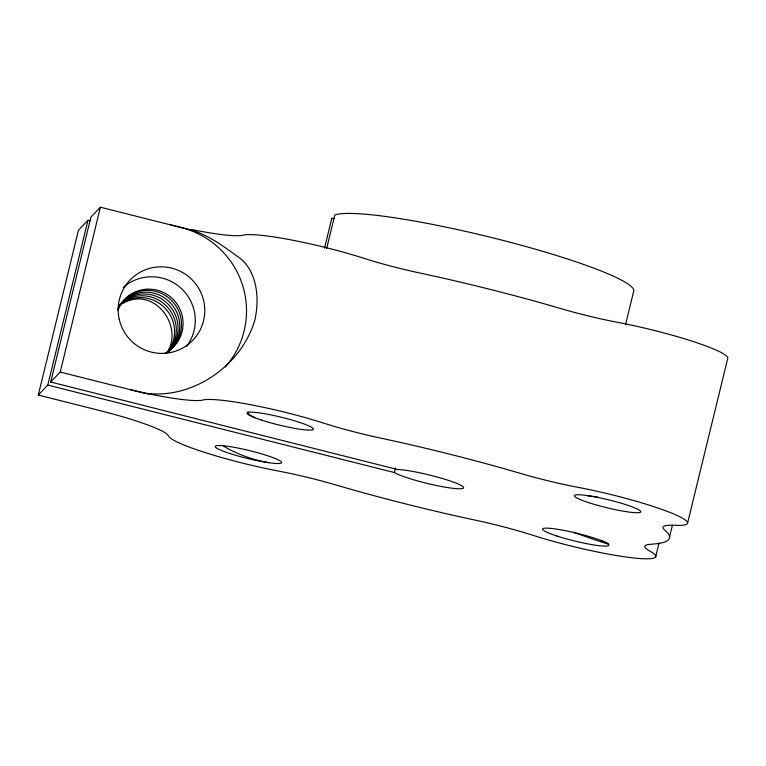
<?xml version="1.0" encoding="UTF-8"?>
<svg xmlns="http://www.w3.org/2000/svg" width="766" height="766" viewBox="0 0 766 766"><rect width="100%" height="100%" fill="white"/><g stroke="black" fill="none" stroke-linecap="round" stroke-linejoin="round"><path stroke-width="1.15" d="M331.822 218.387L334.148 218.712M38.3 395.055L47.798 385.097L394.394 472.565A36.701 4.347 13.7 0 0 447.334 487.53A36.701 4.347 13.7 0 0 452.744 481.862A36.701 4.347 13.7 0 0 397.334 469.481L50.719 382.033L60.217 372.065L130.431 389.731L153.727 394.835A77.682 9.202 13.7 0 0 201.822 400.264L202.779 400.015A82.335 9.747 13.7 0 1 323.309 423.033L333.986 426.317A77.682 9.202 13.7 0 0 380.424 438.037L400.867 442.528A248.567 29.434 13.7 0 1 500.859 467.758L520.229 473.321A77.682 9.202 13.7 0 0 574.289 486.611L578.301 487.377A82.335 9.747 13.7 0 1 666.612 511.152A82.335 9.747 13.7 0 1 679.145 525.419L672.74 525.237A77.682 9.202 13.7 0 0 664.697 530.015L668.057 533.385A248.567 29.434 13.7 0 1 658.339 543.582L651.081 544.272A77.682 9.202 13.7 0 0 648.678 550.467L650.229 551.338A82.335 9.747 13.7 0 1 629.748 557.495A82.335 9.747 13.7 0 1 539.963 537.502L529.067 534.084A77.682 9.202 13.7 0 0 475.552 520.219L455.119 515.738A248.567 29.434 13.7 0 1 355.127 490.499L335.747 484.945A77.682 9.202 13.7 0 0 289.309 473.225L277.685 470.889A82.335 9.747 13.7 0 1 168.539 435.94L167.074 434.121A77.682 9.202 13.7 0 0 100.662 410.787L38.3 395.055L78.486 230.193L87.985 220.235L90.302 220.819M47.798 385.097L87.985 220.235M50.719 382.033L90.905 217.171L100.403 207.203L181.561 227.684A85.447 84.653 43.6 0 1 225.261 366.952M60.217 372.065L100.403 207.203M324.545 248.107L331.85 218.128M326.642 248.5L334.79 215.074L335.92 214.652A155.354 18.394 13.7 0 1 503.865 240.639A155.354 18.394 13.7 0 1 633.635 291.415L625.487 324.841M394.394 472.565L395.524 467.93M655.686 556.767L659.086 542.835M669.58 536.918L672.414 525.304M687.514 523.389L727.7 358.526A82.335 9.747 13.7 0 0 618.488 322.515L614.476 321.749A77.682 9.202 13.7 0 1 560.425 308.459L541.045 302.896A248.567 29.434 13.7 0 0 441.053 277.665L420.62 273.175A77.682 9.202 13.7 0 1 374.172 261.465L363.496 258.171A82.335 9.747 13.7 0 0 242.975 235.162L242.018 235.401A77.682 9.202 13.7 0 1 193.922 229.982L190.61 229.771L170.617 224.869M166.71 353.059C184.07 327.57 156.101 288.437 126.62 301.526A34.183 33.857 43.4 0 0 119.199 305.653M150.643 393.734C196.469 397.181 242.583 363.429 254.954 319.614C259.789 298.146 257.137 268.971 236.981 256.055C222.58 245.637 207.95 234.865 190.61 229.771M586.88 495.612L597.729 497.134M130.431 389.731L141.375 392.546A85.447 84.653 43.6 0 0 149.025 394.107M123.345 287.327A43.499 43.097 43.6 0 1 186.722 346.232M117.648 309.742A34.183 33.857 43.6 0 1 172.024 298.271A34.183 33.857 43.6 0 1 164.891 353.394M167.706 352.092A33.771 33.752 -38 0 0 169.726 314.242A33.771 32.545 51.3 0 0 119.314 305.653M119.563 305.251A33.771 32.545 51.3 0 1 171.46 312.432A33.771 33.752 -38 0 1 168.099 351.929M119.908 304.945A33.771 32.545 51.3 0 1 173.183 310.623A33.771 33.752 -38 0 1 168.386 351.68M118.031 310.048A33.771 32.545 51.3 0 1 145.76 290.391A33.771 32.545 51.3 0 1 176.64 307.003A33.771 33.752 -38 0 1 165.207 353.317M119.17 306.41A33.771 32.545 51.3 0 1 174.916 308.813A33.771 33.752 -38 0 1 168.587 351.335M255.145 417.681A33.79 7.057 7.5 0 1 248.021 411.792M269.086 462.616A33.79 7.507 19.1 0 1 223.069 445.678M608.577 543.956A33.79 0.862 19.8 0 1 573.61 532.274M600.85 540.547A33.79 0.862 19.8 0 1 608.482 543.812M588.671 502.63A34.183 4.05 13.7 0 0 640.673 512.023A34.183 4.05 13.7 0 0 593.334 496.56A34.183 4.05 13.7 0 0 588.671 502.63M261.359 420.036A34.183 4.05 13.7 0 0 313.351 429.429A34.183 4.05 13.7 0 0 266.022 413.966A34.183 4.05 13.7 0 0 261.359 420.036M229.532 453.415A34.183 4.05 13.7 0 0 281.534 462.817A34.183 4.05 13.7 0 0 234.195 447.344A34.183 4.05 13.7 0 0 229.532 453.415M556.853 536.008A34.183 4.05 13.7 0 0 608.846 545.411A34.183 4.05 13.7 0 0 561.516 529.938A34.183 4.05 13.7 0 0 556.853 536.008M119.247 319.355A43.499 43.097 43.6 0 0 190.935 342.115A43.499 43.097 43.6 0 0 174.227 268.866A43.499 43.097 43.6 0 0 119.247 319.355"/></g></svg>
